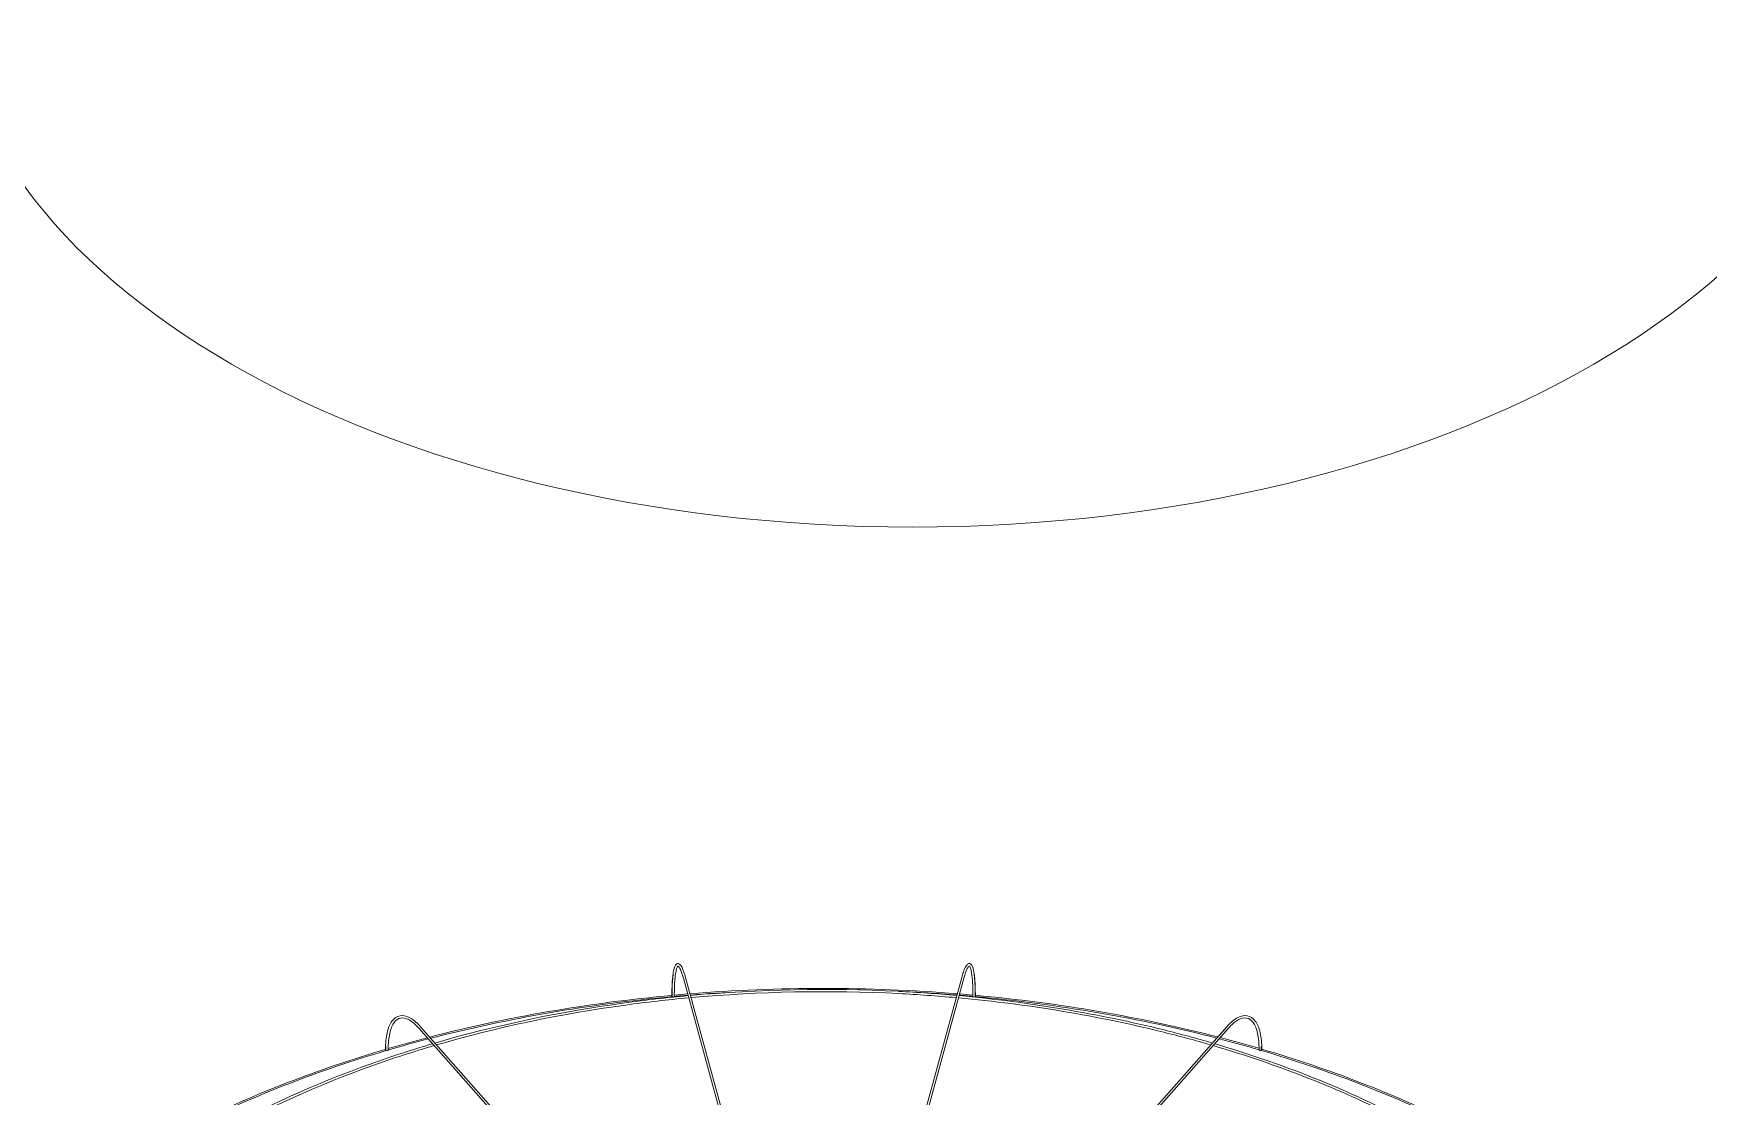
# Model space of a CAD drawing. Header units: millimetres. Extents: x -312439 to 477422, y -331570 to 212570.
# Drawn here: x 366620 to 368443, y 99745 to 100902 of the extents above; entities that cross this region are included whole.
import ezdxf

# ---------------------------------------------------------------- set-up
doc = ezdxf.new("R2010")
doc.units = ezdxf.units.MM

msp = doc.modelspace()

# ---------------------------------------------------------------- linework, layer by layer
at = {"color": 3, "linetype": 'Continuous', "lineweight": 0, "extrusion": (-1.11022e-16, 0.816497, 0.57735)}
for p, q in [((367461.475, 99384.156), (367327.12, 99873.914)), ((367329.482, 99874.562), (367463.95, 99384.394)), ((367630.212, 99874.562), (367495.745, 99384.394)), ((367498.219, 99384.156), (367632.575, 99873.914)), ((367429.074, 99377.495), (367039.125, 99819.353)), ((367431.639, 99378.292), (367040.961, 99820.973)), ((367528.056, 99378.292), (367918.733, 99820.973)), ((367920.57, 99819.353), (367530.62, 99377.495))]:
    msp.add_line(p, q, dxfattribs=at)
at = {"color": 3, "linetype": 'Continuous', "lineweight": 0}
for centre, major_axis, ratio, start_param, end_param in [((367576.756, 100970.364), (-1048.768, 0), 0.57735027, 0, 3.14159265), ((367480.28, 99257.232), (-1048.768, 0), 0.57735027, 4.57359934, 4.85199434), ((367480.28, 99257.232), (-1048.768, 0), 0.57735027, 4.87097639, 5.13416564), ((367480.28, 99257.232), (-1046.319, 0), 0.57735027, 4.87108521, 5.13404975), ((367315.88, 99854.685), (1.225, 0), 0.57735027, 3.14159265, 3.70729107), ((367316.071, 99853.986), (1.225, 0.004), 0.56474576, 3.29698969, 4.86778602), ((367316.071, 99853.986), (1.225, 0.004), 0.56474576, 4.86778602, 6.28318531), ((367480.28, 99257.232), (-1046.319, 0), 0.57735027, 4.85435141, 4.86879705), ((367480.28, 99257.232), (-1048.768, 0), 0.57735027, 4.85438672, 4.86842813), ((367480.28, 99257.232), (-1046.319, 0), 0.57735027, 4.79833842, 4.85195343), ((367480.28, 99257.232), (-1046.319, 0), 0.57735027, 4.57364216, 4.63432464), ((367480.28, 99257.232), (-1046.319, 0), 0.57735027, 4.55682048, 4.57124415), ((367480.28, 99257.232), (-1048.768, 0), 0.57735027, 4.55718579, 4.57120693), ((367643.623, 99853.986), (1.225, -0.004), 0.56474576, 3.14159265, 4.55699194), ((367643.623, 99853.986), (1.225, -0.004), 0.56474576, 4.55699194, 6.12778827), ((367480.28, 99257.232), (-1046.319, 0), 0.57735027, 4.2914666, 4.55448885), ((367643.815, 99854.685), (1.225, 0), 0.57735027, 5.71748689, 6.28318531), ((367480.28, 99257.232), (-1048.768, 0), 0.57735027, 4.29134899, 4.55463788), ((367480.28, 99257.232), (-1048.768, 0), 0.57735027, 5.13694439, 5.18189128), ((367480.28, 99257.232), (-1046.319, 0), 0.57735027, 5.13683502, 5.18307763), ((367480.28, 99257.232), (-1046.319, 0), 0.57735027, 4.24262693, 4.28868124), ((367480.28, 99257.232), (-1048.768, 0), 0.57735027, 4.24381435, 4.28857014), ((367480.28, 99257.232), (-1048.768, 0), 0.57735027, 5.18510484, 5.42093263), ((367480.28, 99257.232), (-1046.319, 0), 0.57735027, 5.18527527, 5.42075236), ((367003.995, 99796.177), (1.225, 0), 0.57735027, 3.14159265, 4.134446), ((367004.551, 99795.547), (1.225, 0.01), 0.56597275, 3.60793822, 5.17873454), ((367004.551, 99795.547), (1.225, 0.01), 0.56597275, 5.17873454, 6.28318531), ((367955.144, 99795.547), (1.225, -0.01), 0.56597275, 3.14159265, 4.24604342), ((367955.144, 99795.547), (1.225, -0.01), 0.56597275, 4.24604342, 5.81683974), ((367480.28, 99257.232), (-1046.319, 0), 0.57735027, 4.00461262, 4.24016109), ((367955.7, 99796.177), (1.225, 0), 0.57735027, 5.29033196, 6.28318531), ((367480.28, 99257.232), (-1048.768, 0), 0.57735027, 4.00443097, 4.24060103)]:
    msp.add_ellipse(centre, major_axis=major_axis, ratio=ratio, start_param=start_param, end_param=end_param, dxfattribs=at)
for points, knots in [([(367314.655, 99854.685), (367314.655, 99861.498), (367314.861, 99867.564), (367315.672, 99877.638), (367316.27, 99881.634), (367317.877, 99887.321), (367318.779, 99889.382), (367321.919, 99889.844), (367322.913, 99889.253), (367325.117, 99886.912), (367326.347, 99884.294), (367328.265, 99878.768), (367328.874, 99876.778), (367329.482, 99874.562)], [4.71238898, 4.71238898, 4.71238898, 4.71238898, 5.02654825, 5.02654825, 5.34070751, 5.34070751, 5.65486678, 5.65486678, 5.82360284, 5.82360284, 6.1377621, 6.1377621, 6.28318531, 6.28318531, 6.28318531, 6.28318531]), ([(367327.12, 99873.914), (367325.847, 99878.554), (367324.57, 99882.12), (367322.346, 99886.443), (367321.349, 99887.042), (367321.243, 99887.042), (367320.424, 99886.447), (367319.015, 99881.789), (367318.437, 99878.389), (367317.595, 99869.416), (367317.347, 99863.697), (367317.295, 99856.145), (367317.293, 99855.077), (367317.296, 99853.99)], [6.28318531, 6.28318531, 6.28318531, 6.28318531, 6.59845219, 6.59845219, 6.89265788, 6.89265788, 7.20992592, 7.20992592, 7.50402257, 7.50402257, 7.81881569, 7.81881569, 7.86952551, 7.86952551, 7.86952551, 7.86952551]), ([(367645.04, 99854.685), (367645.04, 99861.498), (367644.833, 99867.564), (367644.022, 99877.638), (367643.425, 99881.634), (367641.818, 99887.321), (367640.916, 99889.382), (367637.775, 99889.844), (367636.782, 99889.253), (367634.577, 99886.912), (367633.348, 99884.294), (367631.43, 99878.768), (367630.82, 99876.778), (367630.212, 99874.562)], [4.71238898, 4.71238898, 4.71238898, 4.71238898, 5.02654825, 5.02654825, 5.34070751, 5.34070751, 5.65486678, 5.65486678, 5.82360284, 5.82360284, 6.1377621, 6.1377621, 6.28318531, 6.28318531, 6.28318531, 6.28318531]), ([(367632.575, 99873.914), (367633.848, 99878.554), (367635.124, 99882.12), (367637.349, 99886.443), (367638.346, 99887.042), (367638.452, 99887.042), (367639.271, 99886.447), (367640.68, 99881.789), (367641.257, 99878.389), (367642.1, 99869.416), (367642.348, 99863.697), (367642.4, 99856.145), (367642.402, 99855.077), (367642.399, 99853.99)], [0, 0, 0, 0, 0.31526689, 0.31526689, 0.60947257, 0.60947257, 0.92674061, 0.92674061, 1.22083726, 1.22083726, 1.53563039, 1.53563039, 1.5863402, 1.5863402, 1.5863402, 1.5863402]), ([(367316.182, 99879.225), (367316.146, 99878.982), (367316.11, 99878.735), (367315.502, 99874.388), (367315.125, 99869.175), (367314.873, 99860.227), (367314.837, 99857.185), (367314.846, 99853.985)], [1.101311746, 1.101311746, 1.101311746, 1.101311746, 1.120767624, 1.120767624, 1.438035664, 1.438035664, 1.586302602, 1.586302602, 1.586302602, 1.586302602]), ([(367624.858, 99855.044), (367603.613, 99856.965), (367582.253, 99858.464), (367485.553, 99863.308), (367409.487, 99861.796), (367334.837, 99855.044)], [3.771589677, 3.771589677, 3.771589677, 3.771589677, 3.840445898, 3.840445898, 4.082391957, 4.082391957, 4.082391957, 4.082391957]), ([(367643.513, 99879.225), (367643.549, 99878.982), (367643.585, 99878.735), (367644.192, 99874.388), (367644.569, 99869.175), (367644.822, 99860.227), (367644.858, 99857.185), (367644.848, 99853.985)], [7.384497053, 7.384497053, 7.384497053, 7.384497053, 7.403952931, 7.403952931, 7.721220971, 7.721220971, 7.869487909, 7.869487909, 7.869487909, 7.869487909]), ([(367332.359, 99854.817), (367309.062, 99852.673), (367285.905, 99850.021), (367191.537, 99837.056), (367122.127, 99822.376), (367056.622, 99803.228)], [4.085069591, 4.085069591, 4.085069591, 4.085069591, 4.160608173, 4.160608173, 4.395665913, 4.395665913, 4.395665913, 4.395665913]), ([(367333.017, 99852.418), (367309.986, 99850.305), (367287.091, 99847.694), (367193.105, 99834.852), (367123.81, 99820.253), (367058.413, 99801.199)], [4.084600117, 4.084600117, 4.084600117, 4.084600117, 4.159387709, 4.159387709, 4.39434399, 4.39434399, 4.39434399, 4.39434399]), ([(367624.2, 99852.644), (367603.408, 99854.518), (367582.506, 99855.988), (367486.254, 99860.86), (367410.166, 99859.377), (367335.495, 99852.644)], [3.7720633, 3.7720633, 3.7720633, 3.7720633, 3.839550132, 3.839550132, 4.081918334, 4.081918334, 4.081918334, 4.081918334]), ([(367901.282, 99801.199), (367884.554, 99806.073), (367867.572, 99810.656), (367778.897, 99832.741), (367703.558, 99845.364), (367626.678, 99852.418)], [3.459637643, 3.459637643, 3.459637643, 3.459637643, 3.519736913, 3.519736913, 3.769381517, 3.769381517, 3.769381517, 3.769381517]), ([(367903.073, 99803.228), (367885.811, 99808.274), (367868.278, 99813.011), (367779.18, 99835.169), (367704.023, 99847.76), (367627.336, 99854.817)], [3.458315721, 3.458315721, 3.458315721, 3.458315721, 3.520259366, 3.520259366, 3.768912043, 3.768912043, 3.768912043, 3.768912043]), ([(367002.77, 99796.177), (367002.77, 99803.038), (367003.372, 99809.233), (367005.757, 99819.735), (367007.536, 99824.046), (367012.258, 99830.385), (367015.254, 99832.408), (367021.814, 99833.547), (367025.251, 99832.854), (367032.504, 99829.173), (367036.361, 99826.029), (367040.458, 99821.539), (367040.71, 99821.259), (367040.961, 99820.973)], [4.71238898, 4.71238898, 4.71238898, 4.71238898, 5.02654825, 5.02654825, 5.34070751, 5.34070751, 5.65486678, 5.65486678, 5.94845155, 5.94845155, 6.26261081, 6.26261081, 6.28318531, 6.28318531, 6.28318531, 6.28318531]), ([(367039.125, 99819.353), (367035.469, 99823.495), (367031.837, 99826.558), (367025.105, 99830.245), (367022.043, 99830.871), (367016.678, 99829.931), (367014.29, 99828.355), (367010.182, 99822.761), (367008.516, 99818.742), (367006.307, 99808.731), (367005.748, 99802.769), (367005.772, 99795.942), (367005.774, 99795.75), (367005.775, 99795.558)], [0, 0, 0, 0, 0.31464476, 0.31464476, 0.6289116, 0.6289116, 0.94617964, 0.94617964, 1.26344768, 1.26344768, 1.5772832, 1.5772832, 1.5863402, 1.5863402, 1.5863402, 1.5863402]), ([(367956.925, 99796.177), (367956.925, 99803.038), (367956.323, 99809.233), (367953.937, 99819.735), (367952.159, 99824.046), (367947.436, 99830.385), (367944.441, 99832.408), (367937.881, 99833.547), (367934.443, 99832.854), (367927.191, 99829.173), (367923.333, 99826.029), (367919.237, 99821.539), (367918.985, 99821.259), (367918.733, 99820.973)], [4.71238898, 4.71238898, 4.71238898, 4.71238898, 5.02654825, 5.02654825, 5.34070751, 5.34070751, 5.65486678, 5.65486678, 5.94845155, 5.94845155, 6.26261081, 6.26261081, 6.28318531, 6.28318531, 6.28318531, 6.28318531]), ([(367920.57, 99819.353), (367924.226, 99823.495), (367927.858, 99826.558), (367934.589, 99830.245), (367937.652, 99830.871), (367943.017, 99829.931), (367945.405, 99828.355), (367949.513, 99822.761), (367951.179, 99818.742), (367953.387, 99808.731), (367953.947, 99802.769), (367953.922, 99795.942), (367953.921, 99795.75), (367953.919, 99795.558)], [6.28318531, 6.28318531, 6.28318531, 6.28318531, 6.59783007, 6.59783007, 6.91209691, 6.91209691, 7.22936495, 7.22936495, 7.54663299, 7.54663299, 7.86046851, 7.86046851, 7.86952551, 7.86952551, 7.86952551, 7.86952551]), ([(367054.027, 99802.467), (367031.21, 99795.746), (367008.87, 99788.484), (366926.479, 99759.071), (366870.163, 99733.427), (366819.586, 99704.431)], [4.398772282, 4.398772282, 4.398772282, 4.398772282, 4.480777933, 4.480777933, 4.708868502, 4.708868502, 4.708868502, 4.708868502]), ([(367055.816, 99800.44), (367033.094, 99793.768), (367010.847, 99786.561), (366928.69, 99757.334), (366872.505, 99731.837), (366822.041, 99703.014)], [4.39745622, 4.39745622, 4.39745622, 4.39745622, 4.479217897, 4.479217897, 4.707006068, 4.707006068, 4.707006068, 4.707006068]), ([(367003.363, 99799.595), (367003.34, 99798.778), (367003.327, 99797.951), (367003.32, 99796.594), (367003.321, 99796.071), (367003.326, 99795.544)], [7.8059806913, 7.8059806913, 7.8059806913, 7.8059806913, 7.8451401512, 7.8451401512, 7.8694167814, 7.8694167814, 7.8694167814, 7.8694167814]), ([(368137.654, 99703.014), (368125.916, 99709.718), (368113.87, 99716.243), (368041.787, 99753.265), (367975.178, 99779.505), (367903.879, 99800.44)], [3.146975566, 3.146975566, 3.146975566, 3.146975566, 3.199958928, 3.199958928, 3.456525414, 3.456525414, 3.456525414, 3.456525414]), ([(368140.109, 99704.431), (368127.93, 99711.413), (368115.419, 99718.202), (368043.02, 99755.381), (367976.666, 99781.553), (367905.668, 99802.467)], [3.145113132, 3.145113132, 3.145113132, 3.145113132, 3.200037836, 3.200037836, 3.455209352, 3.455209352, 3.455209352, 3.455209352]), ([(367956.332, 99799.595), (367956.354, 99798.778), (367956.368, 99797.951), (367956.374, 99796.594), (367956.373, 99796.071), (367956.369, 99795.544)], [7.8059806913, 7.8059806913, 7.8059806913, 7.8059806913, 7.8451401512, 7.8451401512, 7.8694167814, 7.8694167814, 7.8694167814, 7.8694167814])]:
    msp.add_open_spline(points, degree=3, knots=knots, dxfattribs=at)

doc.saveas('drawing.dxf')
